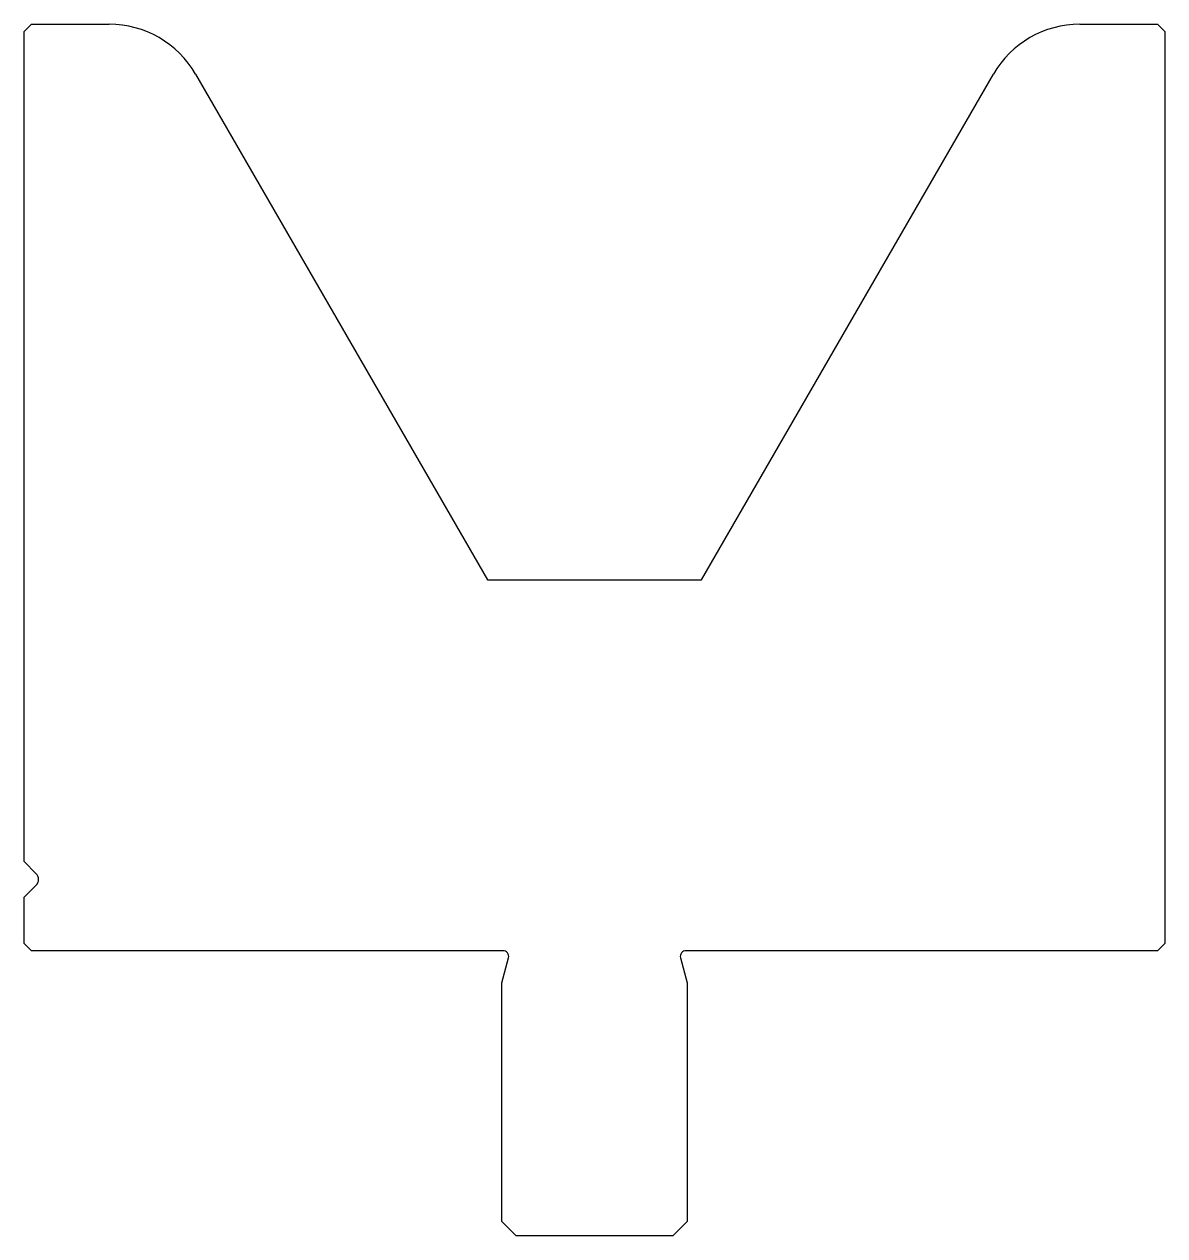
# Model space of a CAD drawing. Header units: metres. Extents: x -39.1 to 40.9, y -46.9 to 38.1.
import ezdxf

# ---------------------------------------------------------------- set-up
doc = ezdxf.new("R2010")
doc.units = ezdxf.units.M

msp = doc.modelspace()

# ---------------------------------------------------------------- linework, layer by layer
for p, q in [((-38.649858, 38.122587), (-39.149858, 37.622587)), ((-39.149858, -20.628885), (-39.149858, 37.622587)), ((-38.649858, 38.122587), (-33.19131, 38.122587)), ((34.891594, 38.122587), (40.350142, 38.122587)), ((40.850142, 37.622587), (40.350142, 38.122587)), ((40.850142, 37.622587), (40.850142, -26.377413)), ((-27.129132, 34.622587), (-6.649858, -0.848556)), ((8.350142, -0.848556), (28.829416, 34.622587)), ((-6.649858, -0.848556), (8.350142, -0.848556)), ((-38.325594, -21.453149), (-39.149858, -20.628885)), ((-39.149858, -23.125941), (-38.325594, -22.301677)), ((-39.149858, -26.377413), (-39.149858, -23.125941)), ((-39.149858, -26.377413), (-38.649858, -26.877413)), ((-5.569858, -26.877413), (-38.649858, -26.877413)), ((40.350142, -26.877413), (7.270142, -26.877413)), ((40.350142, -26.877413), (40.850142, -26.377413)), ((-5.649858, -29.121458), (-5.183488, -27.38094)), ((6.883772, -27.38094), (7.350142, -29.121458)), ((-5.649858, -45.877413), (-5.649858, -29.121458)), ((7.350142, -29.121458), (7.350142, -45.877413)), ((-5.649858, -45.877413), (-4.649858, -46.877413)), ((6.350142, -46.877413), (7.350142, -45.877413)), ((6.350142, -46.877413), (-4.649858, -46.877413))]:
    msp.add_line(p, q)
for centre, radius, start, end in [((-33.19131, 31.122587), 7, 30, 90), ((34.891594, 31.122587), 7, 90, 150), ((-38.749858, -21.877413), 0.6, 315, 45), ((-5.569858, -27.277413), 0.4, 345, 90), ((7.270142, -27.277413), 0.4, 90, 195)]:
    msp.add_arc(centre, radius, start, end)

doc.saveas('drawing.dxf')
